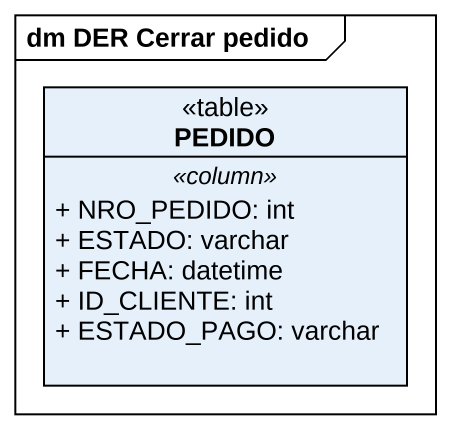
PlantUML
@startuml
mainframe dm DER Cerrar pedido
hide circle
hide empty members
skinparam classAttributeIconSize 0
class PEDIDO <<table>> {
  .. <<column>> ..
  + NRO_PEDIDO: int
  + ESTADO: varchar
  + FECHA: datetime
  + ID_CLIENTE: int
  + ESTADO_PAGO: varchar
}
@enduml
